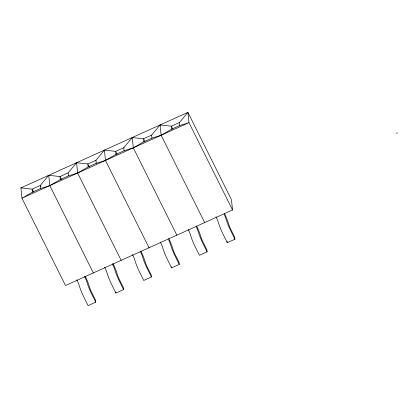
<?xml version="1.0" encoding="UTF-8"?>
<svg xmlns="http://www.w3.org/2000/svg" width="418" height="418" viewBox="0 0 418 418"><rect width="100%" height="100%" fill="white"/><g stroke="black" fill="none" stroke-linecap="round" stroke-linejoin="round"><path stroke-width="0.63" d="M232.518 209.982L188.983 122.662L187.917 112.369L179.453 122.531L171.343 126.199L160.078 124.956L151.619 135.119L143.51 138.786L132.245 137.548L123.78 147.706L115.671 151.373L104.406 150.135L95.947 160.298L87.837 163.966L76.572 162.722L68.108 172.885L59.999 176.553L48.734 175.309L40.274 185.472L32.165 189.14L20.9 187.896L21.966 198.189L65.501 285.51L232.518 209.982L231.452 199.689L187.917 112.369L20.9 187.896M32.473 192.139L21.966 198.189L188.983 122.662L179.766 125.531L171.657 129.199L161.144 135.249L151.927 138.118L143.818 141.786L133.311 147.841L124.094 150.705L115.985 154.373L105.472 160.428L96.255 163.297L88.146 166.96L77.638 173.015L68.421 175.884L60.312 179.552L49.799 185.602L40.583 188.471L32.473 192.139L32.165 189.14L33.612 192.04M85.282 276.355A9.708 1.092 65.7 0 1 88.762 284.747L89.766 287.845A4.812 0.538 65.7 0 0 91.678 292.386L95.539 300.134L95.748 302.162L88.078 305.631L83.788 297.015A10.868 1.223 65.7 0 1 80.131 288.326L78.809 284.287A3.647 0.408 65.7 0 0 77.581 281.371L76.813 279.82M104.652 267.233L105.42 268.779A3.647 0.408 65.7 0 1 106.647 271.7L107.969 275.739A10.868 1.223 65.7 0 0 111.627 284.428L115.917 293.044L123.587 289.575L123.378 287.547L119.511 279.799A4.812 0.538 65.7 0 1 117.599 275.253L116.596 272.16A9.708 1.092 65.7 0 0 113.116 263.768M140.955 251.176A9.708 1.092 65.7 0 1 144.435 259.573L145.438 262.666A4.812 0.538 65.7 0 0 147.35 267.212L151.211 274.96L151.421 276.982L143.75 280.452L139.46 271.841A10.868 1.223 65.7 0 1 135.803 263.152L134.481 259.113A3.647 0.408 65.7 0 0 133.253 256.192L132.485 254.646M160.319 242.059L161.092 243.605A3.647 0.408 65.7 0 1 162.32 246.521L163.642 250.565A10.868 1.223 65.7 0 0 167.299 259.254L171.589 267.865L179.259 264.395L179.05 262.373L175.184 254.619A4.812 0.538 65.7 0 1 173.271 250.079L172.268 246.986A9.708 1.092 65.7 0 0 168.788 238.589M196.627 226.002A9.708 1.092 65.7 0 1 200.107 234.393L201.11 237.492A4.812 0.538 65.7 0 0 203.023 242.032L206.884 249.781L207.093 251.808L199.423 255.278L195.133 246.667A10.868 1.223 65.7 0 1 191.475 237.978L190.153 233.934A3.647 0.408 65.7 0 0 188.926 231.018L188.157 229.472M215.991 216.879L216.764 218.431A3.647 0.408 65.7 0 1 217.992 221.347L219.314 225.391A10.868 1.223 65.7 0 0 222.972 234.08L227.261 242.691L234.932 239.221L234.723 237.194L230.856 229.445A4.812 0.538 65.7 0 1 228.944 224.905L227.941 221.806A9.708 1.092 65.7 0 0 224.461 213.415M234.932 239.221L230.642 230.611A10.868 1.223 65.7 0 1 226.984 221.921L225.663 217.877A3.647 0.408 65.7 0 0 224.435 214.962L224.231 214.549M172.791 129.105L171.343 126.199L171.657 129.199M204.679 222.569L161.144 135.249L160.078 124.956M207.093 251.808L202.808 243.198A10.868 1.223 65.7 0 1 199.146 234.508L197.824 230.464A3.647 0.408 65.7 0 0 196.596 227.549L196.397 227.136M144.957 141.692L143.51 138.786L143.818 141.786M176.845 235.156L133.311 147.841L132.245 137.548M179.259 264.395L174.97 255.785A10.868 1.223 65.7 0 1 171.312 247.095L169.99 243.051A3.647 0.408 65.7 0 0 168.762 240.136L168.559 239.723M117.118 154.279L115.671 151.373L115.985 154.373M149.007 247.743L105.472 160.428L104.406 150.135M140.155 251.176L140.923 252.723A3.647 0.408 65.7 0 1 142.151 255.644L143.473 259.683A10.868 1.223 65.7 0 0 147.136 268.372L151.421 276.982M89.285 166.866L87.837 163.966L88.146 166.96M121.173 260.33L77.638 173.015L76.572 162.722M112.322 263.763L113.09 265.31A3.647 0.408 65.7 0 1 114.318 268.231L115.64 272.27A10.868 1.223 65.7 0 0 119.297 280.959L123.587 289.575M61.446 179.453L59.999 176.553L60.312 179.552M93.334 272.917L49.799 185.602L48.734 175.309M40.854 186.632L40.274 185.472L40.583 188.471M84.483 276.35L85.251 277.902A3.647 0.408 65.7 0 1 86.484 280.818L87.801 284.862A10.868 1.223 65.7 0 0 91.464 293.546L95.748 302.162M227.105 241.17L227.261 242.691M179.453 122.531L179.766 125.531M171.484 266.851L171.589 267.865M151.619 135.119L151.927 138.118M123.78 147.706L124.094 150.705M115.812 292.03L115.917 293.044M95.947 160.298L96.255 163.297M68.108 172.885L68.421 175.884M397.1 132.971L396.834 133.201L397.1 132.971"/></g></svg>
